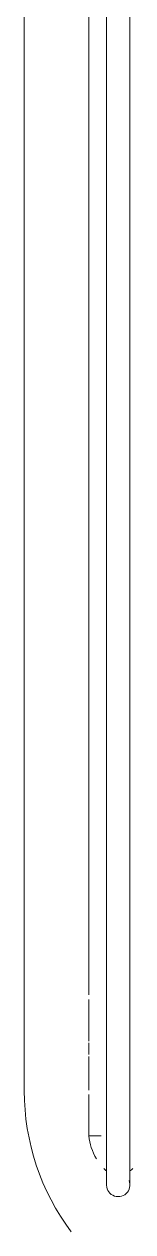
# Model space of a CAD drawing. Header units: millimetres. Extents: x 155927 to 326028, y -36033 to 97293.
# Drawn here: x 218287 to 218333, y 18295 to 18809 of the extents above; entities that cross this region are included whole.
import ezdxf

# ---------------------------------------------------------------- set-up
doc = ezdxf.new("R2010")
doc.units = ezdxf.units.MM
doc.header["$MEASUREMENT"] = 0
doc.layers.add('I-FURN', color=8, linetype='CONTINUOUS', lineweight=9)

msp = doc.modelspace()

# ---------------------------------------------------------------- linework, layer by layer
at = {"layer": 'I-FURN'}
for p, q in [((218313.99, 18395.52), (218313.99, 19233.7)), ((218321.52, 19233.7), (218321.52, 18395.52)), ((218331.52, 18395.52), (218331.52, 19233.7)), ((218286.52, 18354.62), (218286.52, 19058.32)), ((218286.52, 19058.32), (218286.52, 18354.62)), ((218314.02, 18375.77), (218314.02, 18393.49)), ((218321.52, 18395.52), (218321.52, 18392.29)), ((218321.52, 18392.29), (218321.52, 18389.06)), ((218331.52, 18394.65), (218331.52, 18395.52)), ((218331.52, 18391.42), (218331.52, 18394.65)), ((218321.52, 18389.06), (218321.52, 18385.84)), ((218331.52, 18388.19), (218331.52, 18391.42)), ((218331.52, 18384.97), (218331.52, 18388.19)), ((218321.52, 18385.84), (218321.52, 18382.63)), ((218321.52, 18382.63), (218321.52, 18379.45)), ((218331.52, 18381.77), (218331.52, 18384.97)), ((218331.52, 18378.6), (218331.52, 18381.77)), ((218321.52, 18379.45), (218321.52, 18376.29)), ((218321.52, 18376.29), (218321.52, 18373.16)), ((218331.52, 18375.44), (218331.52, 18378.6)), ((218313.99, 18370.14), (218313.99, 18375.03)), ((218321.52, 18373.16), (218321.52, 18370.07)), ((218331.52, 18372.33), (218331.52, 18375.44)), ((218331.52, 18369.25), (218331.52, 18372.33)), ((218314.02, 18354.98), (218314.02, 18369.25)), ((218321.52, 18370.07), (218321.52, 18367.02)), ((218321.52, 18367.02), (218321.52, 18364.02)), ((218331.52, 18366.21), (218331.52, 18369.25)), ((218331.52, 18363.21), (218331.52, 18366.21)), ((218321.52, 18364.02), (218321.52, 18361.06)), ((218321.52, 18361.06), (218321.52, 18358.16)), ((218331.52, 18360.27), (218331.52, 18363.21)), ((218321.52, 18358.16), (218321.52, 18355.32)), ((218331.52, 18357.39), (218331.52, 18360.27)), ((218331.52, 18354.57), (218331.52, 18357.39)), ((218314.02, 18335.52), (218314.02, 18353.1)), ((218321.52, 18355.32), (218321.52, 18352.55)), ((218321.52, 18352.55), (218321.52, 18349.84)), ((218331.52, 18351.81), (218331.52, 18354.57)), ((218331.52, 18349.12), (218331.52, 18351.81)), ((218321.52, 18349.84), (218321.52, 18347.21)), ((218321.52, 18347.21), (218321.52, 18344.65)), ((218331.52, 18346.51), (218331.52, 18349.12)), ((218331.52, 18343.97), (218331.52, 18346.51)), ((218313.99, 18340.09), (218313.99, 18341.16)), ((218321.52, 18344.65), (218321.52, 18342.17)), ((218321.52, 18342.17), (218321.52, 18339.78)), ((218331.52, 18341.52), (218331.52, 18343.97)), ((218331.52, 18339.15), (218331.52, 18341.52)), ((218314.02, 18335.52), (218319.2, 18335.52)), ((218321.52, 18339.78), (218321.52, 18337.48)), ((218321.52, 18337.48), (218321.52, 18335.28)), ((218321.52, 18335.28), (218321.52, 18333.16)), ((218331.52, 18336.88), (218331.52, 18339.15)), ((218331.52, 18334.7), (218331.52, 18336.88)), ((218321.52, 18333.16), (218321.52, 18331.15)), ((218321.52, 18331.15), (218321.52, 18329.24)), ((218331.52, 18332.61), (218331.52, 18334.7)), ((218331.52, 18330.63), (218331.52, 18332.61)), ((218331.52, 18328.75), (218331.52, 18330.63)), ((218321.52, 18329.24), (218321.52, 18327.44)), ((218321.52, 18327.44), (218321.52, 18325.75)), ((218321.52, 18325.75), (218321.52, 18324.16)), ((218331.52, 18326.97), (218331.52, 18328.75)), ((218331.52, 18325.31), (218331.52, 18326.97)), ((218331.52, 18323.76), (218331.52, 18325.31)), ((218321.52, 18324.16), (218321.52, 18322.7)), ((218321.52, 18322.7), (218321.52, 18321.35)), ((218321.52, 18321.35), (218321.52, 18320.11)), ((218321.52, 18320.11), (218321.52, 18319)), ((218331.52, 18322.32), (218331.52, 18323.76)), ((218331.52, 18321), (218331.52, 18322.32)), ((218331.52, 18319.8), (218331.52, 18321)), ((218331.52, 18318.72), (218331.52, 18319.8)), ((218321.52, 18319), (218321.52, 18318.01)), ((218321.52, 18318.01), (218321.52, 18317.15)), ((218321.52, 18317.15), (218321.52, 18316.41)), ((218321.52, 18316.41), (218321.52, 18315.79)), ((218321.52, 18315.79), (218321.52, 18315.31)), ((218321.52, 18315.31), (218321.52, 18314.95)), ((218321.52, 18314.95), (218321.52, 18314.72)), ((218321.52, 18314.72), (218321.52, 18314.62)), ((218321.52, 18314.62), (218321.52, 18314.61)), ((218331.52, 18317.77), (218331.52, 18318.72)), ((218331.52, 18316.93), (218331.52, 18317.77)), ((218331.52, 18316.23), (218331.52, 18316.93)), ((218331.52, 18315.65), (218331.52, 18316.23)), ((218331.52, 18315.2), (218331.52, 18315.65)), ((218331.52, 18314.87), (218331.52, 18315.2)), ((218331.52, 18314.68), (218331.52, 18314.87)), ((218331.52, 18314.61), (218331.52, 18314.68))]:
    msp.add_line(p, q, dxfattribs=at)
for centre, radius, start, end in [((218386.52, 18354.62), 100, 180, 216.8699), ((218386.52, 18354.62), 100, 180, 216.8699), ((218337.48, 18337.86), 23.6, 185.6664, 210.8564), ((218326.52, 18327.47), 8.51, 223.4514, 234.4595), ((218326.52, 18327.47), 8.51, 305.5405, 316.5486), ((218326.52, 18314.61), 5, 173.0848, 21.8252)]:
    msp.add_arc(centre, radius, start, end, dxfattribs=at)

doc.saveas('drawing.dxf')
